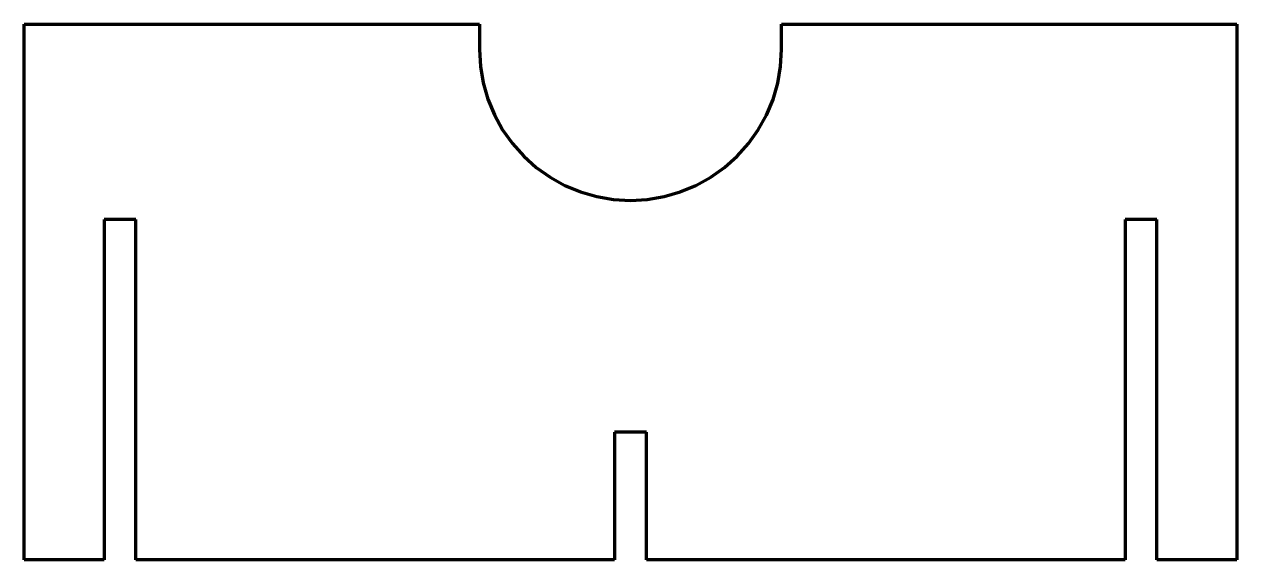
# Model space of a CAD drawing. Header units: inches. Extents: x -7.1 to 7.1, y -6 to 0.3.
import ezdxf

# ---------------------------------------------------------------- set-up
doc = ezdxf.new("R2010")
doc.units = ezdxf.units.IN
doc.header["$MEASUREMENT"] = 0
doc.layers.add('1', color=7, linetype='Continuous', true_color=0xffffff)

msp = doc.modelspace()

# ---------------------------------------------------------------- linework, layer by layer
at = {"layer": '1', "color": 163, "linetype": 'Continuous', "lineweight": 70}
for p, q in [((-7.125, -6), (-7.125, 0.29626)), ((-7.125, 0.29626), (-1.77514, 0.29626)), ((-1.77514, 0.29626), (-1.775147, 0)), ((1.775147, 0), (1.775139, 0.29626)), ((1.775139, 0.29626), (7.125, 0.29626)), ((7.125, 0.29626), (7.125, -6)), ((-5.8125, -2), (-6.1875, -2)), ((-6.1875, -2), (-6.1875, -6)), ((-5.8125, -6), (-5.8125, -2)), ((6.1875, -2), (5.8125, -2)), ((5.8125, -2), (5.8125, -6)), ((6.1875, -6), (6.1875, -2)), ((0.1875, -4.5), (-0.1875, -4.5)), ((-0.1875, -4.5), (-0.1875, -6)), ((0.1875, -6), (0.1875, -4.5)), ((-6.1875, -6), (-7.125, -6)), ((-0.1875, -6), (-5.8125, -6)), ((5.8125, -6), (0.1875, -6)), ((7.125, -6), (6.1875, -6))]:
    msp.add_line(p, q, dxfattribs=at)
msp.add_lwpolyline([(-1.775147, 0), (-1.763967, -0.199121), (-1.73076, -0.394491), (-1.67559, -0.5861), (-1.59928, -0.770396), (-1.503439, -0.943846), (-1.388113, -1.106404), (-1.255201, -1.25524), (-1.10748, -1.387341), (-0.944944, -1.502737), (-0.77033, -1.599293), (-0.587265, -1.675192), (-0.395659, -1.730489), (-0.19905, -1.763975), (-0.001195, -1.775149), (0.197806, -1.764087), (0.394552, -1.730752), (0.585009, -1.675998), (0.769248, -1.599805), (0.943895, -1.503402), (1.105602, -1.388838), (1.254303, -1.256137), (1.387334, -1.107476), (1.502161, -0.945869), (1.598711, -0.771517), (1.675228, -0.58721), (1.730233, -0.396824), (1.763776, -0.200403), (1.775147, 0)], dxfattribs=at)

doc.saveas('drawing.dxf')
